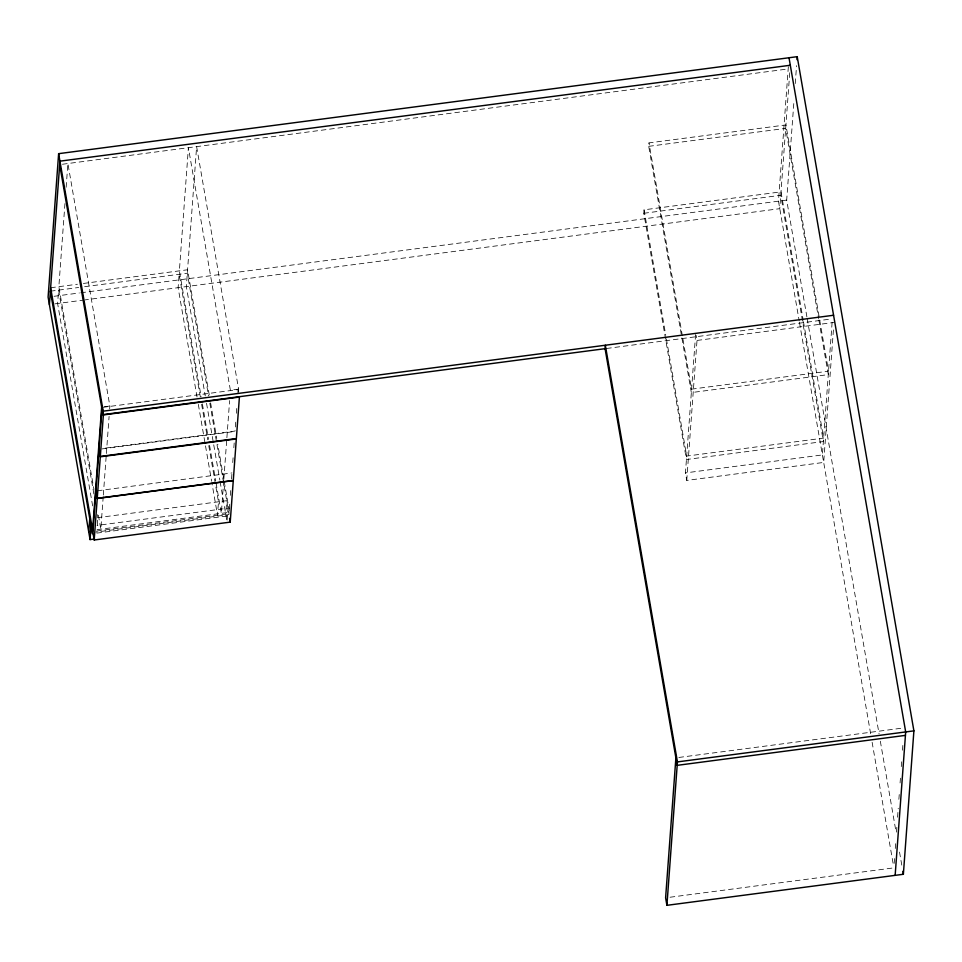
<?xml version="1.0" encoding="UTF-8"?>
<svg xmlns="http://www.w3.org/2000/svg" width="962" height="962" viewBox="0 0 962 962"><rect width="100%" height="100%" fill="white"/><g stroke="black" fill="none" stroke-linecap="round" stroke-linejoin="round"><path stroke-width="0.72" stroke-dasharray="4.81 3.61" d="M64.947 203.583L58.85 286.676L93.915 489.249M66.15 187.265L67.893 163.528L109.86 406.024L109.644 408.994M97.427 525.06L97.463 514.658M103.223 496.536L100.818 529.172L98.256 514.393M103.331 495.057L106.265 454.99M106.373 453.511L109.103 416.414M223.725 480.711L221.332 513.347L215.957 482.299M223.833 479.232L226.779 439.165M226.888 437.686L229.617 400.589M227.128 520.117L227.994 508.213L97.006 525.42M229.69 504.256L228.92 514.622L95.851 532.106M230.339 495.358L230.88 487.95M231.529 479.064L231.974 473.136M232.744 462.566L233.285 455.158M233.838 447.751L234.271 441.823M235.714 422.174L235.065 431.06L103.463 448.34M236.363 413.275L236.905 405.868M237.891 392.532L238.107 389.574L102.08 407.431M238.372 392.099L238.588 389.129L196.621 146.621L186.339 286.592L205.267 395.911M643.806 213.275L780.759 195.286L823.376 441.546L686.423 459.523L643.806 213.275L644.059 209.824L781.012 191.847L803.21 320.13M818.842 320.057L828.294 374.615L691.341 392.592L648.725 146.344L648.977 142.905L785.918 124.916L828.547 371.176L691.594 389.153L648.977 142.905M833.417 329.894L823.688 462.433L686.748 480.411L685.449 472.907L695.718 332.936M686.748 480.411L697.017 340.44L696.151 335.437M788.347 66.727L778.474 201.178L799.206 320.935M789.754 72.727L779.773 208.67L85.101 299.891M806.902 316.895L786.688 200.096L794.047 100M795.249 83.574L796.56 65.644M832.118 322.402L822.39 454.93L685.449 472.907M894.179 863.383L894.624 857.431M895.273 848.496L895.826 841.053M896.476 832.118L897.029 824.662M897.57 817.219L898.231 808.284M898.881 799.35L899.434 791.906M900.083 782.972L900.636 775.528M901.286 766.594L901.839 759.15M902.488 750.216L903.041 742.772M62.422 164.249L788.563 68.891M648.725 146.344L785.665 128.367L818.59 318.578M50.637 287.746L77.429 284.235M83.381 283.453L187.578 269.769L209.331 395.454M50.385 291.197L78.668 287.482M84.62 286.7L187.325 273.208L208.562 395.947M54.052 296.296L79.341 292.977M80.82 292.785L786.688 200.096M54.87 303.86L83.61 300.084M104.389 406.746L109.86 406.024M238.588 389.129L230.375 390.199L188.408 147.703L179.365 270.851L201.118 396.536M606.553 348.484L831.841 318.903M697.017 340.44L833.97 322.45M101.96 448.917L235.029 431.445M97.415 490.8L231.986 472.943M97.198 517.724L226.695 500.709L225.721 514.105L96.212 531.108M97.066 529.665L229.545 512.277L217.773 444.252M96.813 533.116L227.802 515.909M678.859 757.455L902.645 728.066M670.057 897.233L893.854 867.856M807.166 318.374L879.064 733.814M880.338 741.209L895.947 831.396M899.53 852.091L901.839 865.403M803.462 321.609L823.628 438.095L686.676 456.084L666.005 336.64M799.458 322.402L870.838 734.896M872.125 742.291L893.361 865.006M644.059 209.824L665.752 335.173M238.107 389.574L238.54 392.063M210.606 402.85L216.751 438.335M209.824 403.21L228.788 512.758M206.541 403.306L219.841 480.122M220.094 481.601L227.02 521.596M202.393 403.932L208.538 439.418M209.56 445.334L215.704 480.82M200.324 396.909L179.112 274.29L178.126 287.674L197.042 396.993M201.611 404.293L207.744 439.742M208.766 445.659L218.482 501.791L217.496 515.175L211.88 482.683M198.328 404.377L211.616 481.204M93.879 493.987L58.598 290.115L57.612 303.499L92.641 505.892"/><path stroke-width="1.44" d="M675.889 757.852L665.608 897.823L666.906 905.326L903.366 874.278L913.9 730.855L797.221 56.674L58.634 153.667L48.1 297.078L90.067 539.586L94.541 538.997M49.399 304.581L59.933 161.159L790.307 65.26M88.769 532.082L89.755 518.698M90.067 539.586L91.053 526.202M101.647 407.106L92.352 533.694L50.385 291.197M95.935 490.993L92.893 532.491L94.192 539.995L230.219 522.125L233.273 480.627L97.234 498.496L94.192 539.995M99.002 449.314L95.947 490.8L97.234 498.496M101.96 408.91L99.026 448.929L100.301 456.806L97.246 498.304L233.285 480.447L236.327 438.949L100.301 456.806M605.723 348.593L102.946 414.61L103.199 411.171L58.634 153.667M103.367 414.935L100.325 456.421L236.363 438.564L239.406 397.065L103.367 414.935L102.08 407.431M666.906 905.326L677.44 761.904L605.326 345.238L605.074 348.677L677.188 765.343L905.434 735.377M797.005 59.668L797.221 56.674M895.153 875.348L905.687 731.938L789.008 57.756M103.199 411.171L833.573 315.259M677.44 761.904L913.9 730.855M902.861 871.319L903.366 874.278M229.569 518.374L230.219 522.125M59.68 164.61L102.946 414.61M50.637 287.746L92.605 530.254"/></g></svg>
